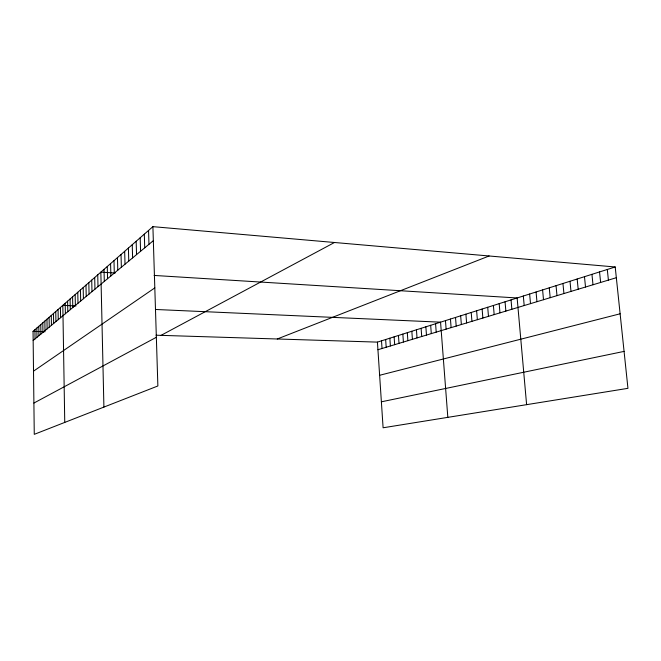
<?xml version="1.0" encoding="UTF-8"?>
<svg xmlns="http://www.w3.org/2000/svg" width="661" height="661" viewBox="0 0 661 661"><rect width="100%" height="100%" fill="white"/><g stroke="black" fill="none" stroke-linecap="round" stroke-linejoin="round"><path stroke-width="0.99" d="M152.898 226.657L157.872 385.974L34.265 434.343L33.05 331.359L152.898 226.657L615.209 266.978L627.95 388.338L383.099 427.783L377.431 342.117L615.209 266.978M33.157 340.489L153.335 240.678M33.521 371.16L154.806 287.89M33.893 403.061L156.351 337.284M161.053 335.358L334.483 242.496M277.273 338.986L489.115 255.981M377.943 349.735L616.333 277.711M379.629 375.283L620.125 313.793M381.389 401.814L624.075 351.396M33.05 331.359L45.105 331.731M156.029 335.201L377.431 342.117M75.998 305.936L62.82 305.349L64.753 422.412M155.393 309.472L440.557 322.171L447.828 417.355M115.204 273.018L100.844 272.134L103.909 407.093M154.112 275.439L517.133 297.971L526.61 404.656M607.302 269.481L608.401 280.107M599.544 271.927L600.626 282.462M591.942 274.332L593 284.767M584.481 276.686L585.514 287.023M577.169 279L578.185 289.237M569.997 281.264L570.988 291.418M562.957 283.495L563.924 293.55M556.041 285.676L556.992 295.641M549.258 287.816L550.192 297.698M542.598 289.923L543.507 299.714M536.063 291.988L536.955 301.697M529.635 294.021L530.51 303.639M523.33 296.012L524.19 305.556M511.044 299.896L511.862 309.274M505.054 301.788L505.863 311.091M499.179 303.647L499.964 312.868M493.395 305.473L494.172 314.619M487.711 307.274L488.471 316.346M482.117 309.034L482.869 318.04M476.622 310.777L477.358 319.701M471.219 312.479L471.937 321.337M465.898 314.165L466.608 322.948M460.667 315.818L461.361 324.534M455.52 317.445L456.197 326.096M450.447 319.048L451.116 327.625M445.464 320.618L446.117 329.137M435.574 323.741L436.21 332.136M430.675 325.295L431.303 333.615M425.858 326.815L426.469 335.077M421.115 328.319L421.71 336.515M416.438 329.789L417.025 337.928M411.836 331.244L412.414 339.324M407.308 332.681L407.878 340.696M402.846 334.086L403.408 342.043M398.451 335.474L399.004 343.373M394.121 336.846L394.667 344.687M389.858 338.192L390.387 345.976M385.66 339.523L386.181 347.248M381.513 340.828L382.025 348.504M148.551 230.458L148.973 244.297M144.313 234.159L144.726 247.825M140.19 237.762L140.578 251.271M136.166 241.273L136.546 254.617M132.241 244.702L132.605 257.889M128.408 248.049L128.763 261.078M124.673 251.312L125.02 264.193M121.029 254.502L121.36 267.234M117.468 257.608L117.782 270.2M113.989 260.649L114.295 273.1M110.585 263.623L110.891 275.934M107.264 266.523L107.553 278.694M104.017 269.358L104.298 281.404M97.745 274.844L98.002 286.634M94.705 277.496L94.961 289.163M91.73 280.09L91.978 291.633M88.822 282.635L89.061 294.062M85.98 285.122L86.211 296.425M83.187 287.552L83.41 298.747M80.46 289.939L80.675 301.028M77.783 292.278L77.99 303.25M75.164 294.566L75.362 305.432M72.594 296.806L72.793 307.572M70.083 299.003L70.273 309.67M67.612 301.16L67.794 311.719M65.191 303.275L65.373 313.735M60.424 307.448L60.589 317.71M58.069 309.497L58.234 319.668M55.764 311.513L55.921 321.585M53.5 313.488L53.657 323.469M51.285 315.429L51.426 325.319M49.104 317.33L49.245 327.129M46.972 319.197L47.105 328.905M44.874 321.031L45.006 330.657M42.808 322.832L42.94 332.367M40.792 324.592L40.908 334.053M38.801 326.327L38.925 335.705M36.851 328.038L36.966 337.325M34.934 329.707L35.041 338.928"/></g></svg>
